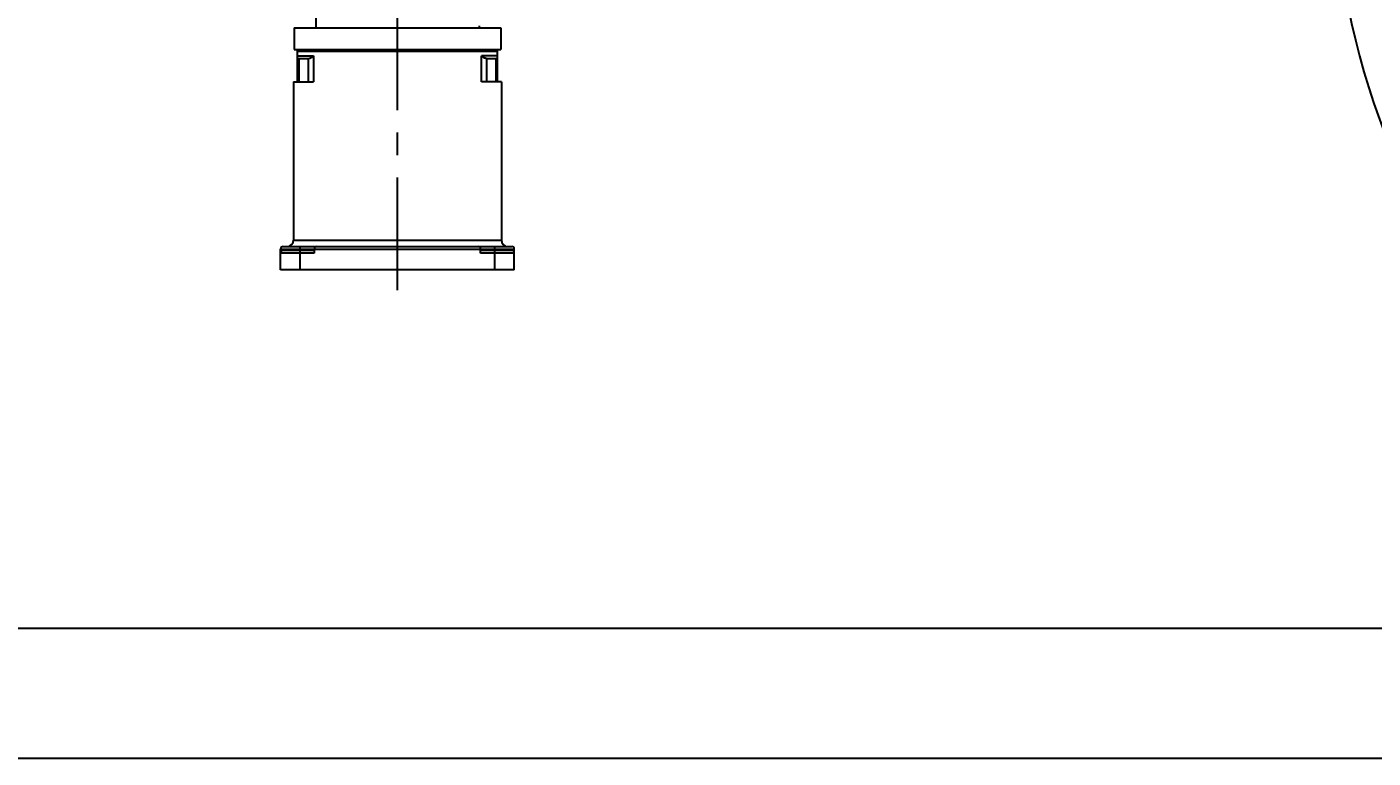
# Model space of a CAD drawing. Extents: x 0 to 4205, y 0 to 2970.
# Drawn here: x 787 to 1824, y 0 to 563 of the extents above; entities that cross this region are included whole.
import ezdxf

# ---------------------------------------------------------------- set-up
doc = ezdxf.new("R2010")
doc.units = 0
doc.header["$LTSCALE"] = 231.275
doc.header["$PDMODE"] = 3
doc.header["$PDSIZE"] = 0.3125
doc.linetypes.add('CENTER', pattern=[0.6, 0.375, -0.075, 0.075, -0.075])
doc.layers.get('0').update_dxf_attribs({"linetype": 'CONTINUOUS'})
doc.layers.get('Defpoints').update_dxf_attribs({"linetype": 'CONTINUOUS'})
doc.layers.add('95_ALL_DIM', color=7, linetype='CONTINUOUS')
doc.layers.add('DEFAULT_1', color=7, linetype='CENTER')
doc.styles.get("Standard").update_dxf_attribs({"font": 'txt', "width": 0.8})
doc.dimstyles.new('DIMSTYLE_2', dxfattribs={"dimtxt": 20, "dimasz": 7.5, "dimexe": 0.18, "dimexo": 0.0625, "dimgap": 0.09, "dimtad": 1, "dimdec": 3, "dimdsep": 46, "dimtxsty": 'Standard', "dimblk": 'OPEN', "dimblk1": 'OPEN', "dimblk2": 'OPEN', "dimcen": 0.09, "dimadec": 0, "dimazin": 0, "dimtp": 0.5, "dimtm": 0.5, "dimtfac": 1, "dimtdec": 3, "dimtofl": 0, "dimtmove": 0, "dimatfit": 3, "dimldrblk": 'OPEN', "dimfxl": 1, "dimtolj": 1, "dimarcsym": 0})

# ---------------------------------------------------------------- blocks, each defined once
blk = doc.blocks.new('_OPEN')
at = {"color": 0, "linetype": 'ByBlock'}
for p, q in [((0, 0), (-1, 0.23)), ((-1, -0.23), (0, 0)), ((-1, 0), (0, 0))]:
    blk.add_line(p, q, dxfattribs=at)
blk = doc.blocks.new('*D9')
at = {"layer": '95_ALL_DIM', "color": 0, "lineweight": -2, "transparency": 16777216}
for p, q in [((2392, 1260.3), (2392, 1295.4)), ((2199, 166.1), (2187, 133.1))]:
    blk.add_line(p, q, dxfattribs=at)
blk.add_arc((2392, 696.2), 599, 90.7174, 249.2826, dxfattribs=at)
at = {"layer": 'Defpoints', "color": 0, "transparency": 16777216}
for p in [(2392, 1260.2), (2392, 1207.6), (1911.5, 1053.9), (2390.3, 691.5), (2199.1, 166.1)]:
    blk.add_point(p, dxfattribs=at)
at = {"layer": '95_ALL_DIM', "color": 0, "lineweight": -2, "transparency": 16777216, "xscale": 7.5, "yscale": 7.5, "zscale": 7.5}
for p, rotation in [((2392, 1295.2), 0.3586754377824675), ((2187.1, 133.3), 339.6413245622188)]:
    blk.add_blockref('_OPEN', p, dxfattribs=dict(at, rotation=rotation))
at = {"layer": '95_ALL_DIM', "color": 0, "transparency": 16777216, "insert": (1784, 733.5), "char_height": 20, "attachment_point": 5, "rotation": 86.4841}
blk.add_mtext('\\A1;-160°', dxfattribs=at)

msp = doc.modelspace()

# ---------------------------------------------------------------- linework, layer by layer
for p, q in [((1009.6576, 572.1671), (1009.6576, 562.6674)), ((993.0995, 562.6674), (993.0995, 545.9674)), ((993.0996, 562.6674), (1152.0993, 562.6674)), ((1135.5995, 564.1674), (1135.5995, 562.6674)), ((1152.0995, 562.6674), (1152.0995, 545.9674)), ((993.0996, 545.9674), (1152.0993, 545.9674)), ((995.5995, 545.6674), (1149.5995, 545.6674)), ((995.5995, 521.1674), (995.5995, 545.6674)), ((995.5995, 544.6674), (1149.5995, 544.6674)), ((995.5995, 541.1674), (1007.9043, 541.1674)), ((995.5995, 539.1674), (1004.0526, 539.1674)), ((996.5995, 539.1674), (996.5995, 521.1674)), ((1003.004, 545.9674), (1003.004, 545.6674)), ((1003.8608, 539.1674), (1003.8608, 521.1674)), ((1007.9043, 541.1674), (1007.9043, 521.1674)), ((1011.004, 545.9674), (1011.004, 545.6674)), ((1012.5995, 545.9674), (1012.5995, 545.6674)), ((1041.4289, 545.9674), (1041.4289, 545.6674)), ((1049.4289, 545.9674), (1049.4289, 545.6674)), ((1070.5995, 545.9674), (1070.5995, 545.6674)), ((1074.5995, 545.9674), (1074.5995, 545.6674)), ((1095.77, 545.9674), (1095.77, 545.6674)), ((1103.77, 545.9674), (1103.77, 545.6674)), ((1132.5995, 545.9674), (1132.5995, 545.6674)), ((1134.1949, 545.9674), (1134.1949, 545.6674)), ((1149.5995, 541.1674), (1137.2946, 541.1674)), ((1137.2946, 521.1674), (1137.2946, 541.1674)), ((1141.1463, 539.1674), (1149.5995, 539.1674)), ((1141.3381, 521.1674), (1141.3381, 539.1674)), ((1142.1949, 545.9674), (1142.1949, 545.6674)), ((1148.5995, 521.1674), (1148.5995, 539.1674)), ((1149.5995, 521.1674), (1149.5995, 545.6674)), ((992.5995, 521.1674), (1007.9043, 521.1674)), ((992.5995, 521.1674), (992.5995, 399.1674)), ((1152.5995, 521.1674), (1137.2946, 521.1674)), ((1152.5995, 521.1674), (1152.5995, 399.1674)), ((984.5995, 394.1674), (1160.5995, 394.1674)), ((992.5995, 399.1674), (1152.5995, 399.1674)), ((997.5995, 376.1674), (997.5995, 394.1674)), ((1147.5995, 376.1674), (1147.5995, 394.1674)), ((982.5995, 392.1674), (1162.5995, 392.1674)), ((982.5995, 376.1674), (982.5995, 392.1674)), ((1008.5995, 389.1674), (982.5995, 389.1674)), ((1008.5995, 391.1674), (984.5995, 391.1674)), ((1008.5995, 392.1674), (1008.5995, 389.1674)), ((1136.5995, 389.1674), (1136.5995, 392.1674)), ((1160.5995, 391.1674), (1136.5995, 391.1674)), ((1162.5995, 389.1674), (1136.5995, 389.1674)), ((1162.5995, 376.1674), (1162.5995, 392.1674)), ((1162.5995, 376.1674), (982.5995, 376.1674)), ((150, 100), (4145, 100)), ((0, 0), (4205, 0))]:
    msp.add_line(p, q)
for centre, radius, start, end in [((984.5995, 392.1674), 2, 90, 180), ((987.5995, 399.1674), 5, 270, 360), ((1010.5995, 392.1674), 2, 90, 180), ((1134.5995, 392.1674), 2, 0, 90), ((1157.5995, 399.1674), 5, 180, 270), ((1160.5995, 392.1674), 2, 0, 90), ((984.5995, 389.1674), 2, 90, 180), ((1160.5995, 389.1674), 2, 0, 90)]:
    msp.add_arc(centre, radius, start, end)
for points, start_tangent, end_tangent in [([(1004.0526, 539.1674), (1004.1998, 539.1709), (1004.3455, 539.1811), (1004.4894, 539.1974), (1004.6315, 539.2192), (1004.7716, 539.2462), (1004.9095, 539.2778), (1005.0452, 539.3138), (1005.1787, 539.3536), (1005.3098, 539.3971), (1005.4387, 539.4439), (1005.5653, 539.4938), (1005.6895, 539.5465), (1005.8114, 539.6018), (1005.931, 539.6594), (1006.0483, 539.7193), (1006.1633, 539.7813), (1006.2759, 539.8451), (1006.3862, 539.9106), (1006.4942, 539.9776), (1006.5999, 540.0461), (1006.7033, 540.116), (1006.8044, 540.1869), (1006.9031, 540.259), (1006.9996, 540.332), (1007.0937, 540.4059), (1007.1854, 540.4804), (1007.2749, 540.5556), (1007.3619, 540.6313), (1007.4466, 540.7075), (1007.529, 540.7839), (1007.6089, 540.8606), (1007.6864, 540.9374), (1007.7615, 541.0142), (1007.8341, 541.0909), (1007.9043, 541.1674)], (1, 0), (0.66991244, 0.742440114)), ([(1141.1463, 539.1674), (1140.9991, 539.1709), (1140.8534, 539.1811), (1140.7095, 539.1974), (1140.5674, 539.2192), (1140.4274, 539.2462), (1140.2894, 539.2778), (1140.1537, 539.3138), (1140.0203, 539.3536), (1139.8891, 539.3971), (1139.7602, 539.4439), (1139.6336, 539.4938), (1139.5094, 539.5465), (1139.3875, 539.6018), (1139.2679, 539.6594), (1139.1506, 539.7193), (1139.0357, 539.7813), (1138.923, 539.8451), (1138.8127, 539.9106), (1138.7047, 539.9776), (1138.599, 540.0461), (1138.4956, 540.116), (1138.3945, 540.1869), (1138.2958, 540.259), (1138.1993, 540.332), (1138.1052, 540.4059), (1138.0135, 540.4804), (1137.9241, 540.5556), (1137.837, 540.6313), (1137.7523, 540.7075), (1137.67, 540.7839), (1137.59, 540.8606), (1137.5125, 540.9374), (1137.4374, 541.0142), (1137.3648, 541.0909), (1137.2946, 541.1674)], (-1, 0), (-0.66991244, 0.742440114))]:
    msp.add_spline(points, degree=3, dxfattribs=dict(start_tangent=start_tangent, end_tangent=end_tangent))
at = {"layer": 'DEFAULT_1'}
msp.add_line((1072.5995, 360.611), (1072.5995, 1263.9104), dxfattribs=at)

# ---------------------------------------------------------------- dimensions: what is measured, and where the dimension line sits
at = {"layer": '95_ALL_DIM'}
dim = msp.add_angular_dim_2l(base=(1911.465, 1053.8887), line1=((2391.9681, 1207.5593), (2391.9681, 1260.2064)), line2=((2199.0554, 166.1441), (2390.258, 691.4689)), text='-<>', dimstyle='DIMSTYLE_2', dxfattribs=at)
dim.commit()
dim.dimension.update_dxf_attribs({"geometry": '*D9', "text_midpoint": (1794.0566, 732.9039), "dimtype": 162})

doc.saveas('drawing.dxf')
